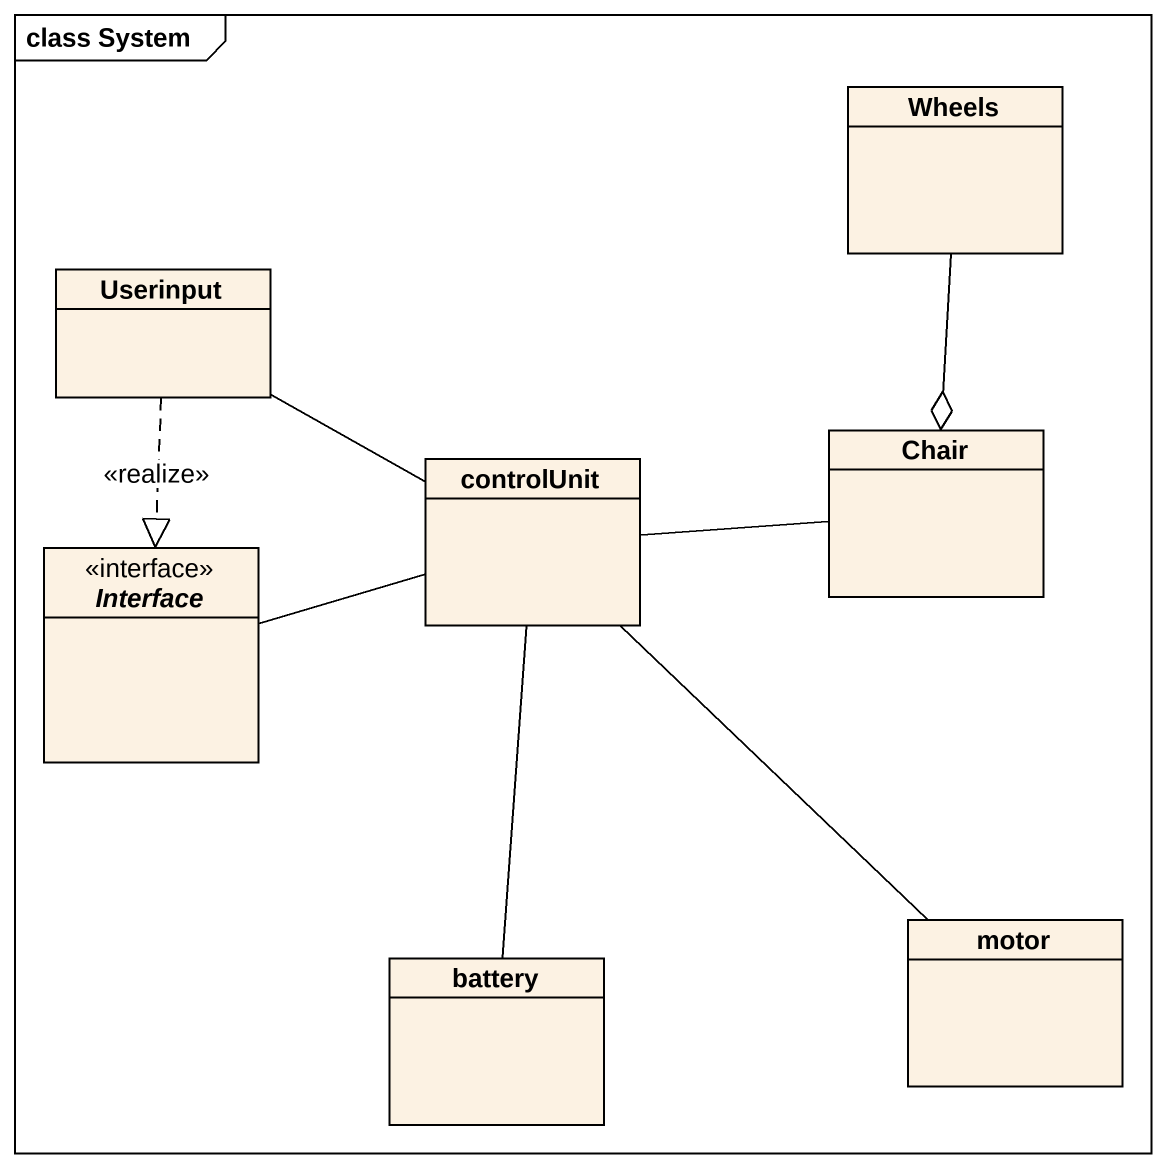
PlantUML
@startuml
mainframe class System
hide circle
hide empty members
class Wheels
class Userinput
class controlUnit
class Chair
interface "Interface" as Interface_ <<interface>>
class motor
class battery
Wheels --o Chair
Userinput -right- controlUnit
Userinput ..|> Interface_ : <<realize>>
controlUnit -right- Chair
controlUnit -- motor
Interface_ -right- controlUnit
battery -up- controlUnit
@enduml
